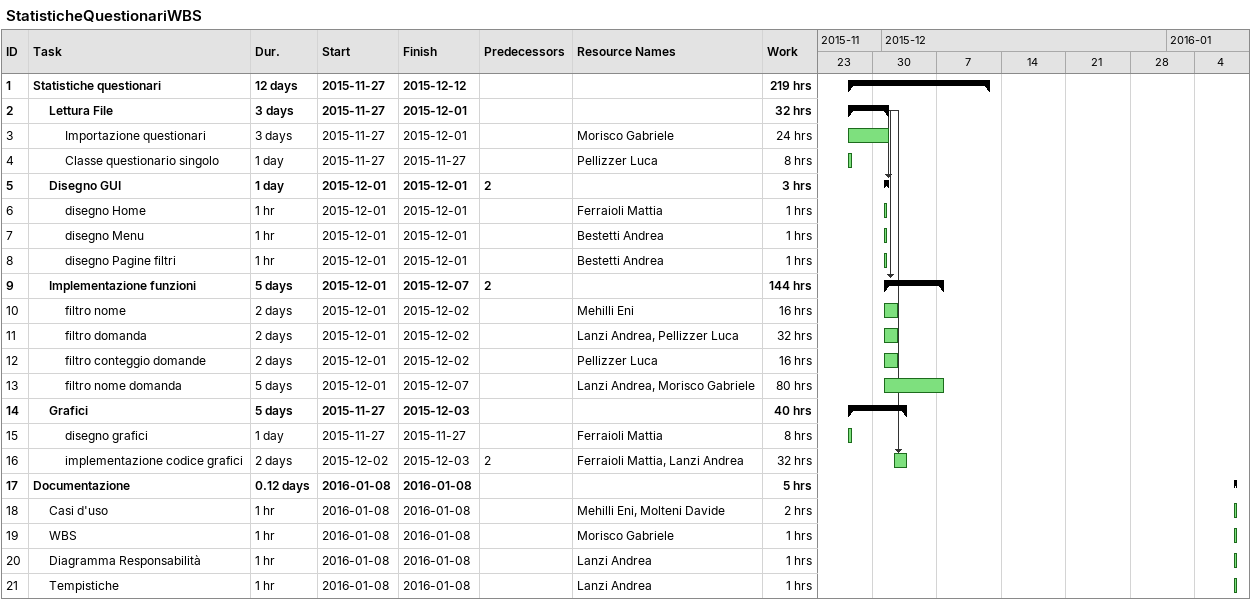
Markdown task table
StatisticheQuestionariWBS

| ID | Level | Task | Duration | Start | Finish | Predecessors | Resources | Work (h) |
|---|---|---|---|---|---|---|---|---|
| 1 | 1 | **Statistiche questionari** | 12d | 2015-11-27 | 2015-12-12 |  |  | 219 |
| 2 | 2 | **Lettura File** | 3d | 2015-11-27 | 2015-12-01 |  |  | 32 |
| 3 | 3 | Importazione questionari | 3d | 2015-11-27 | 2015-12-01 |  | Morisco Gabriele | 24 |
| 4 | 3 | Classe questionario singolo | 1d | 2015-11-27 | 2015-11-27 |  | Pellizzer Luca | 8 |
| 5 | 2 | **Disegno GUI** | 1d | 2015-12-01 | 2015-12-01 | 2 |  | 3 |
| 6 | 3 | disegno Home | 1h | 2015-12-01 | 2015-12-01 |  | Ferraioli Mattia | 1 |
| 7 | 3 | disegno Menu | 1h | 2015-12-01 | 2015-12-01 |  | Bestetti Andrea | 1 |
| 8 | 3 | disegno Pagine filtri | 1h | 2015-12-01 | 2015-12-01 |  | Bestetti Andrea | 1 |
| 9 | 2 | **Implementazione funzioni** | 5d | 2015-12-01 | 2015-12-07 | 2 |  | 144 |
| 10 | 3 | filtro nome | 2d | 2015-12-01 | 2015-12-02 |  | Mehilli Eni | 16 |
| 11 | 3 | filtro domanda | 2d | 2015-12-01 | 2015-12-02 |  | Lanzi Andrea, Pellizzer Luca | 32 |
| 12 | 3 | filtro conteggio domande | 2d | 2015-12-01 | 2015-12-02 |  | Pellizzer Luca | 16 |
| 13 | 3 | filtro nome domanda | 5d | 2015-12-01 | 2015-12-07 |  | Lanzi Andrea, Morisco Gabriele | 80 |
| 14 | 2 | **Grafici** | 5d | 2015-11-27 | 2015-12-03 |  |  | 40 |
| 15 | 3 | disegno grafici | 1d | 2015-11-27 | 2015-11-27 |  | Ferraioli Mattia | 8 |
| 16 | 3 | implementazione codice grafici | 2d | 2015-12-02 | 2015-12-03 | 2 | Ferraioli Mattia, Lanzi Andrea | 32 |
| 17 | 1 | **Documentazione** | 0.12d | 2016-01-08 | 2016-01-08 |  |  | 5 |
| 18 | 2 | Casi d'uso | 1h | 2016-01-08 | 2016-01-08 |  | Mehilli Eni, Molteni Davide | 2 |
| 19 | 2 | WBS | 1h | 2016-01-08 | 2016-01-08 |  | Morisco Gabriele | 1 |
| 20 | 2 | Diagramma Responsabilità | 1h | 2016-01-08 | 2016-01-08 |  | Lanzi Andrea | 1 |
| 21 | 2 | Tempistiche | 1h | 2016-01-08 | 2016-01-08 |  | Lanzi Andrea | 1 |
